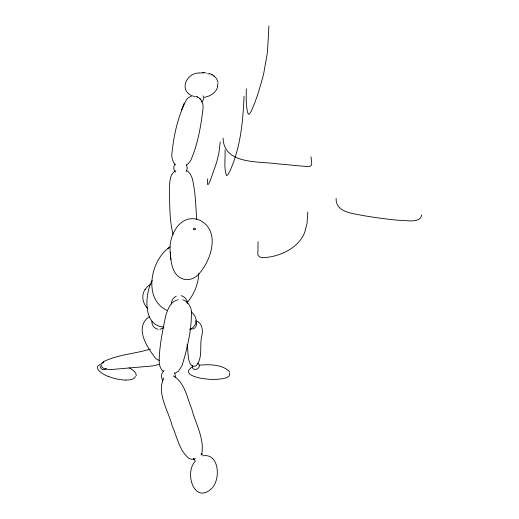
<?xml version="1.0" encoding="UTF-8"?>
<svg xmlns="http://www.w3.org/2000/svg" width="519" height="519" viewBox="0 0 519 519"><rect width="100%" height="100%" fill="white"/><g stroke="black" fill="none" stroke-linecap="round" stroke-linejoin="round"><path stroke-width="0.78" d="M170.251 252.221C168.039 235.736 180.644 212.2 200.016 220.322C220.938 231.052 211.194 261.232 198.128 274.72C194.268 278.872 188.04 280.811 182.63 278.852C172.074 275.187 170.79 261.621 170.251 252.221L170.537 255.549M198.783 273.61C198.258 284.217 194.015 294.675 187.035 302.694M223.086 138.119C223.747 165.256 260.272 161 278.995 164.01C288.746 164.711 298.457 166.048 308.228 166.502C313.826 167.131 311.024 159.846 311.004 156.783M225.032 150.004C225.557 158.386 223.624 167.546 226.498 175.532L227.932 174.689L229.885 171.108A125.39 17.646 -82.2 0 0 231.065 168.474C240.706 145.709 242.989 120.713 244.053 96.262M307.806 211.986L307.021 223.527L304.711 232.363A17.802 9.887 -67.6 0 1 302.635 236.67C296.946 246.298 286.754 252.416 276.231 255.491A129.16 68.586 -65.3 0 1 269.588 257.015C265.994 257.216 260.596 259.026 258.118 255.465A4.652 2.517 -68.5 0 1 257.878 254.505L258.073 241.607M268.946 25.95L267.428 52.497L263.918 72.362A57.525 8.914 -82 0 1 262.303 79.037L258.618 91.668A153.306 22.479 -81.6 0 1 254.634 103.197L251.267 111.254L249.178 114.141A26.54 4.107 -82.3 0 1 248.303 114.005L247.349 111.741L246.525 105.487A81.477 12.761 -81.9 0 1 246.233 100.699L246.285 88.762M207.47 178.906L207.477 183.207A9.031 1.2 -83 0 0 207.762 184.524L208.651 184.044L210.403 180.171L216.676 162.317L218.934 152.742L220.225 141.927M101.341 365.24L102.035 367.167L103.553 368.354L107.401 369.385L110.515 369.593L152.755 365.934L158.905 364.442M100.148 365.914C99.726 369.145 104.241 371.124 106.311 368.568M217.714 86.109L217.714 83.41M192.29 365.577C191.53 373.284 203.746 367.822 197.616 363.112M136.25 375.711C136.458 371.799 132.085 369.489 129.179 367.835M203.682 98.461L202.825 100.705L201.417 101.984M135.433 376.509L134.233 378.351L131.372 379.577A32.931 27.929 66.2 0 1 125.364 380.025M175.182 377.475L175.331 375.633L174.579 372.85M217.662 86.433C216.339 93.057 209.378 96.858 203.104 97.475M201.113 455.066L201.852 453.658M201.839 453.697C204.473 438.354 195.52 423.485 191.745 408.953C186.996 397.664 184.861 382.665 173.482 375.977M191.355 96.378C189.487 96.793 187.872 97.974 186.639 99.408C177.693 116.373 173.515 136.452 171.711 155.473C172.029 158.801 172.866 162.486 175.487 164.802M184.245 103.119L181.416 110.236M152.164 280.487C144.814 293.936 142.394 325.809 163.933 327.106M186.34 171.419L187.294 168.279L186.535 164.744M175.928 170.783C169.583 173.638 169.921 181.994 169.395 187.794C169.797 203.364 169.22 219.329 173.067 234.517M163.822 377.962C156.355 393.564 168.396 410.542 172.107 425.703C177.076 436.628 179.146 450.498 188.922 458.361C190.914 459.581 193.308 459.367 195.436 458.666M174.935 373.226L178.406 371.228L181.987 365.791C187.417 348.061 191.835 329.396 191.381 310.771C190.681 305.983 187.593 301.305 182.831 299.774M145.177 289.368C140.947 295.24 142.628 303.725 147.805 308.474M174.903 164.14C173.346 166.469 173.417 169.778 175.182 171.971M145.028 289.596L147.72 286.332L151.055 284.01M101.854 363.553L102.801 362.372M195.566 460.956C184.102 471.836 193.678 504.144 210.909 489.209C221.029 480.957 219.835 452.6 202.637 455.864M195.702 327.028L196.746 323.947L196.039 321.384M189.046 369.632C186.074 374.562 194.872 376.658 198.219 377.663A49.182 45.179 11.6 0 0 202.553 378.572L209.786 379.37A58.212 53.308 11.7 0 0 216.734 379.383C220.77 378.792 231.215 378.831 229.638 372.629M164.069 370.605C161.15 372.856 160.572 377.41 162.869 380.304M169.635 247.297C150.439 259.948 142.608 299.735 167.546 310.628M103.8 361.548C118.338 354.399 135.206 353.841 150.568 349.002M102.73 362.431L103.891 361.477M186.315 165.263L188.442 163.511L190.797 160.339C197.927 143.86 201.015 125.754 203.052 107.991C203.558 103.132 200.963 97.52 195.871 96.463M195.176 327.684L193.353 328.832M189.39 369.32L190.752 368.451M163.388 327.982L159.878 329.286M149.621 316.545C135.115 325.783 144.983 344.155 152.839 354.49C154.305 357.137 156.446 359.758 159.547 360.433M101.575 363.235L103.612 362.476M167.715 248.465L170.251 246.927M190.687 367.893L193.055 366.686M176.233 296.18C173.275 297.517 171.231 300.715 171.517 303.978M176.577 300.254C170.284 302.279 167.884 309.233 165.931 314.845C162.668 330.369 159.275 346.076 159.158 361.996C159.43 365.376 160.326 369.191 163.271 371.26M177.29 299.943L178.147 299.748M189.682 329.5C192.199 328.637 194.184 326.568 195.319 324.2C197.797 319.723 194.696 314.67 191.219 311.744M101.237 364.13C91.02 367.18 103.755 375.14 108.127 376.301M192.517 329.027L189.967 328.812M199.432 72.971C185.789 72.796 178.354 91.655 193.529 96.3M199.315 365.149C209.423 364.338 221.879 364.169 229.638 371.675M199.763 72.932L204.032 72.92M125.364 380.07L123.373 379.96A57.726 48.76 64.3 0 1 119.701 379.506L117.489 379.104A62.416 52.672 64 0 1 108.121 376.314M202.449 72.452L205.453 72.66M206.581 73.328L207.204 73.477M158.061 329.28C154.312 328.722 151.522 325.03 151.905 321.267M195.793 320.885C201.956 322.202 203.26 330.233 201.904 335.391C199.244 345.005 203.299 357.825 196.143 365.798C186.652 369.243 188.605 350.5 187.255 346.167L187.365 347.302L187.106 344.525M195.105 96.826L194.307 96.579M181.15 295.674C184.641 296.433 187.398 299.684 187.411 303.278M208.417 73.834L209.001 74.042M209.086 73.393C212.647 74.665 216.209 77.007 217.584 80.685M197.609 97.092L197.019 96.845M186.898 170.855C189.889 172.392 191.232 175.643 192.302 178.633C195.527 191.946 195.747 205.719 196.688 219.323M211.771 74.528L212.349 74.918M214.029 76.046L214.483 76.351M201.132 453.625L202.442 454.663M200.561 99.278L199.698 98.415M194.411 460.522L194.112 459.905M203.13 95.84L203.467 96.612M217.189 81.405L217.318 81.768M218.019 81.879L218.123 82.339M193.97 459.393L193.808 458.634L194.022 459.633M187.391 302.979L187.268 301.928M170.615 256.36L170.881 259.494M336.124 198.284C335.423 212.245 352.498 213.303 362.437 215.437C374.348 217.493 386.344 219.109 398.371 220.29C404.599 219.777 420.507 224.182 421.642 214.931M193.821 229.476A0.993 0.772 9.8 0 0 195.449 229.171A0.993 0.772 9.8 0 0 194.177 228.185A0.993 0.772 9.8 0 0 193.821 229.476"/></g></svg>
